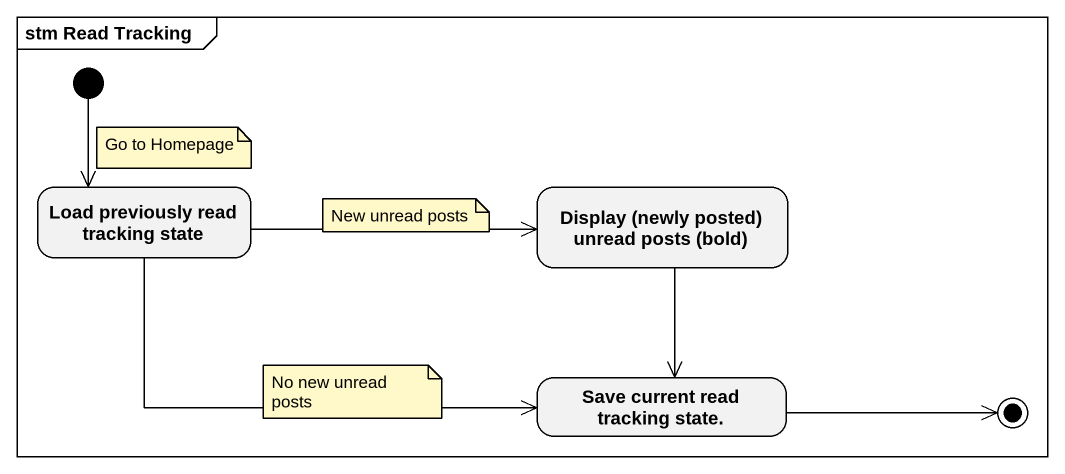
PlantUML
@startuml
mainframe stm Read Tracking
hide empty description
state "Load previously read tracking state" as Load_previously_read
state "Display (newly posted) unread posts (bold)" as Display_newly_posted_unread
state "Save current read tracking state." as Save_current_read_tracking
[*] --> Load_previously_read
Load_previously_read -right-> Display_newly_posted_unread
Load_previously_read -right-> Save_current_read_tracking
Display_newly_posted_unread --> Save_current_read_tracking
Save_current_read_tracking -right-> [*]
note as N1
  Go to Homepage
end note
note as N2
  New unread posts
end note
note as N3
  No new unread posts
end note
@enduml
